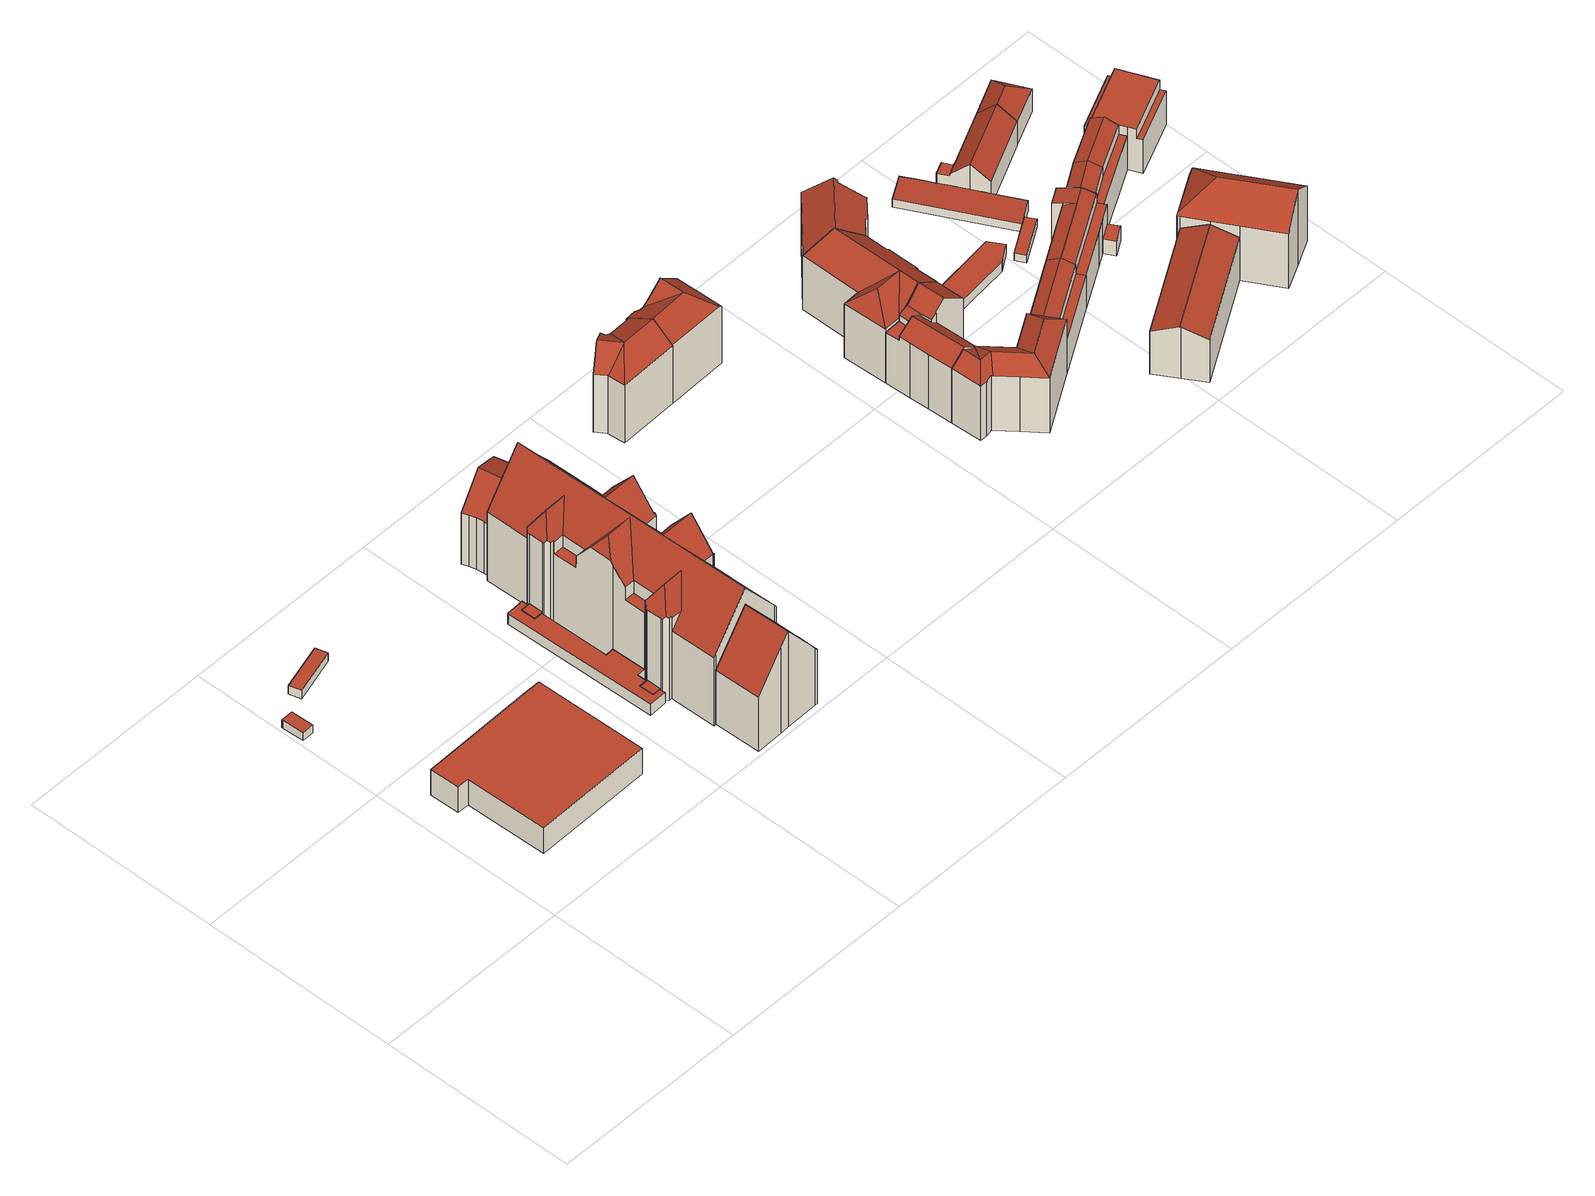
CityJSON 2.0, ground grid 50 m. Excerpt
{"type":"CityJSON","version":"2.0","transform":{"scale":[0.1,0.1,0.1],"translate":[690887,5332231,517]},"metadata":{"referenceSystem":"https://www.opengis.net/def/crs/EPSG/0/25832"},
"CityObjects":{
"building1":{"type":"Building","attributes":{"Gemeindeschluessel":"09162000","HoeheDach":"520.608","HoeheGrund":"518.320","Methode":"1000","NiedrigsteTraufeDesGebaeudes":"520.608","Geometrietyp2DReferenz":"3000","function":"31001_2000","roofType":"1000","measuredHeight":2.29},"geometry":[{"type":"MultiSurface","lod":"2","boundaries":[[[0,1,2,3,4]],[[5,6,7,8,9]],[[9,0,4,5]],[[5,4,3,6]],[[7,2,1,8]],[[8,1,0,9]],[[6,3,2,7]]],"semantics":{"surfaces":[{"type":"RoofSurface"},{"type":"GroundSurface"},{"type":"WallSurface"}],"values":[0,1,2,2,2,2,2]}}]},
"building2":{"type":"Building","attributes":{"Gemeindeschluessel":"09162000","HoeheDach":"525.800","HoeheGrund":"518.304","Methode":"1000","NiedrigsteTraufeDesGebaeudes":"525.800","Geometrietyp2DReferenz":"3000","function":"31001_3020","roofType":"1000","measuredHeight":7.5,"storeysAboveGround":2},"geometry":[{"type":"MultiSurface","lod":"2","boundaries":[[[10,11,12,13,14,15,16,17]],[[10,18,19,11]],[[11,19,20,12]],[[12,20,21,13]],[[22,23,24,25,21,20,19,18]],[[13,21,25,14]],[[16,23,22,17]],[[17,22,18,10]],[[14,25,24,15]],[[15,24,23,16]]],"semantics":{"surfaces":[{"type":"GroundSurface"},{"type":"WallSurface"},{"type":"RoofSurface"}],"values":[0,1,1,1,2,1,1,1,1,1]}}]},
"building3":{"type":"Building","attributes":{"Gemeindeschluessel":"09162000","HoeheDach":"520.671","HoeheGrund":"518.160","Methode":"1000","NiedrigsteTraufeDesGebaeudes":"520.671","Geometrietyp2DReferenz":"3000","function":"31001_2000","roofType":"1000","measuredHeight":2.51},"geometry":[{"type":"MultiSurface","lod":"2","boundaries":[[[26,27,28,29]],[[30,31,32,33]],[[31,26,29,32]],[[33,32,29,28]],[[27,26,31,30]],[[27,30,33,28]]],"semantics":{"surfaces":[{"type":"WallSurface"},{"type":"GroundSurface"},{"type":"RoofSurface"}],"values":[0,0,0,1,2,0]}}]},
"building4":{"type":"Building","attributes":{"Gemeindeschluessel":"09162000","HoeheDach":"521.142","HoeheGrund":"518.240","Methode":"3100","NiedrigsteTraufeDesGebaeudes":"521.142","Geometrietyp2DReferenz":"3000","function":"31001_9998","roofType":"1000","measuredHeight":2.9},"geometry":[{"type":"MultiSurface","lod":"2","boundaries":[[[34,35,36,37]],[[35,38,39,36]],[[40,34,37,41]],[[42,43,41,37,36,39]],[[38,44,42,39]],[[45,40,41,43]],[[38,35,34,40,45,44]],[[44,45,43,42]]],"semantics":{"surfaces":[{"type":"WallSurface"},{"type":"GroundSurface"},{"type":"RoofSurface"}],"values":[0,0,0,1,0,0,2,0]}}]},
"building5":{"type":"Building","attributes":{"Gemeindeschluessel":"09162000","HoeheDach":"521.200","HoeheGrund":"518.040","Methode":"2000","NiedrigsteTraufeDesGebaeudes":"521.200","Geometrietyp2DReferenz":"3000","function":"51009_1610","roofType":"1000","measuredHeight":3.16},"geometry":[{"type":"MultiSurface","lod":"2","boundaries":[[[46,47,48,49]],[[50,51,52,53]],[[49,48,54,55]],[[56,57,58,59,60,50,53,61,62,63,64,65,46,49,55,66]],[[67,57,56,68]],[[57,67,69,58]],[[59,70,71,60]],[[61,72,73,62]],[[58,69,70,59]],[[65,74,47,46]],[[55,54,75,66]],[[53,52,72,61]],[[67,68,75,54,48,47,74,76,77,73,72,52,51,71,70,69]],[[64,76,74,65]],[[62,73,77,63]],[[66,75,68,56]],[[60,71,51,50]],[[63,77,76,64]]],"semantics":{"surfaces":[{"type":"WallSurface"},{"type":"GroundSurface"},{"type":"RoofSurface"}],"values":[0,0,0,1,0,0,0,0,0,0,0,0,2,0,0,0,0,0]}}]},
"building6":{"type":"Building","attributes":{"Gemeindeschluessel":"09162000","HoeheDach":"546.351","HoeheGrund":"518.030","Methode":"2000","NiedrigsteTraufeDesGebaeudes":"529.910","Geometrietyp2DReferenz":"3000","function":"31001_9998","roofType":"3100","measuredHeight":28.32,"storeysAboveGround":3},"geometry":[{"type":"MultiSurface","lod":"2","boundaries":[[[78,79,80,81,82,83,84]],[[85,79,78]],[[81,80,86,87]],[[88,89,90,91,86,80,79,85]],[[92,93,94,95,96,83,82,81,87,97,98]],[[99,100,101,102]],[[97,100,99,98]],[[92,89,88,93]],[[92,98,99,102,90,89]],[[97,87,86,91,101,100]],[[95,103,104,96]],[[94,85,103,95]],[[103,85,78,84,104]],[[101,91,90,102]],[[96,104,84,83]],[[93,88,85,94]]],"semantics":{"surfaces":[{"type":"WallSurface"},{"type":"RoofSurface"},{"type":"GroundSurface"}],"values":[0,0,0,1,2,1,0,0,0,0,0,0,1,0,0,0]}}]},
"building7":{"type":"Building","attributes":{"Gemeindeschluessel":"09162000","HoeheDach":"521.274","HoeheGrund":"518.110","Methode":"3100","NiedrigsteTraufeDesGebaeudes":"521.274","Geometrietyp2DReferenz":"3000","function":"31001_9998","roofType":"1000","measuredHeight":3.16},"geometry":[{"type":"MultiSurface","lod":"2","boundaries":[[[105,106,107,108]],[[109,110,111,112]],[[106,113,114,107]],[[114,112,111,115,108,107]],[[116,105,108,115]],[[110,116,115,111]],[[106,105,116,110,109,113]],[[113,109,112,114]]],"semantics":{"surfaces":[{"type":"WallSurface"},{"type":"GroundSurface"},{"type":"RoofSurface"}],"values":[0,0,0,1,0,0,2,0]}}]},
"building8":{"type":"Building","attributes":{"name":"Grundschule München, Agilolfingerplatz 1","Gemeindeschluessel":"09162000","HoeheDach":"551.211","HoeheGrund":"517.713","Methode":"2000","NiedrigsteTraufeDesGebaeudes":"537.796","Geometrietyp2DReferenz":"3000","function":"31001_3020","roofType":"3100","measuredHeight":33.5,"storeysAboveGround":4},"geometry":[{"type":"MultiSurface","lod":"2","boundaries":[[[117,118,119,120,121]],[[122,123,124,125,126,127,128,129]],[[130,123,122]],[[131,132,133,134,135,136,137]],[[138,139,140,141,142,143]],[[129,128,144]],[[145,146,147,148,149]],[[150,151,152,153]],[[154,155,156,157]],[[158,159,160,161,162]],[[163,164,143,142,165,166]],[[167,168,155,154]],[[169,170,171,136,135]],[[172,173,168,167]],[[117,121,174,175]],[[138,143,164,176]],[[177,162,161]],[[178,179,180,181]],[[131,137,182,183,184,185,186]],[[187,132,188,189]],[[190,191,182,137,136,171,192]],[[193,194,134,133,195,196]],[[197,198,147,146]],[[199,200,201,202,203]],[[204,205,119,118]],[[206,207,205,204]],[[208,190,192,209]],[[210,152,151,211,212,213,214,159,158,188,132,131,186,215,216,217,218]],[[219,217,216,220]],[[219,221,181,180,218,217]],[[222,223,173,172]],[[211,224,212]],[[209,192,171,170]],[[225,226,227,228]],[[229,230,231,232]],[[125,124,233,234]],[[235,236,177,161,160,232,231,237,238,239]],[[139,240,241,140]],[[242,233,124,123,130,243]],[[244,245,223,222]],[[246,247,183,182,191]],[[180,179,227,226,248,149,148,249,243,130,122,129,144,166,165,141,140,241,156,155,168,173,223,245,210,218]],[[197,234,233,242,198]],[[186,185,215]],[[219,220,250,247,246,208,209,170,169,194,193,235,239,200,199,206,204,118,117,175,150,153,244,222,172,167,154,157,240,139,138,176,251,126,125,234,197,146,145,252,225,228,178,181,221]],[[195,133,132,187]],[[239,238,201,200]],[[230,214,237,231]],[[145,149,248,252]],[[251,253,127,126]],[[249,147,198,242,243]],[[199,203,207,206]],[[254,202,201,238,237,214,213]],[[144,128,127,253,163,166]],[[165,142,141]],[[250,184,183,247]],[[246,191,190,208]],[[244,153,152,210,245]],[[254,213,212,224,174,121,120]],[[148,147,249]],[[250,220,216,215,185,184]],[[235,193,196,255,256,236]],[[228,227,179,178]],[[188,158,162,177,236,256]],[[251,176,164,163,253]],[[157,156,241,240]],[[188,256,255,189]],[[255,196,195,187,189]],[[169,135,134,194]],[[160,159,229,232]],[[207,203,202,254,120,119,205]],[[229,159,214,230]],[[252,248,226,225]],[[150,175,174,224,211,151]]],"semantics":{"surfaces":[{"type":"WallSurface"},{"type":"RoofSurface"},{"type":"GroundSurface"}],"values":[0,0,0,1,0,0,0,0,0,1,1,0,0,0,0,0,1,0,1,0,1,0,0,0,0,0,0,1,0,0,0,0,0,0,1,0,0,0,1,0,0,1,0,0,2,0,0,0,0,0,1,0,1,1,0,0,0,0,1,0,0,0,0,1,0,0,0,1,0,0,1,0,0,0]}}]},
"building9":{"type":"Building","attributes":{"Gemeindeschluessel":"09162000","HoeheDach":"538.000","HoeheGrund":"517.874","Methode":"2000","NiedrigsteTraufeDesGebaeudes":"533.000","Geometrietyp2DReferenz":"3000","function":"31001_9998","roofType":"3100","measuredHeight":20.13,"storeysAboveGround":3},"geometry":[{"type":"MultiSurface","lod":"2","boundaries":[[[257,258,259,260]],[[261,262,263,264]],[[260,259,265,266]],[[264,263,267,268]],[[269,270,271,272]],[[273,274,275,276]],[[266,265,277,278]],[[276,275,279,280]],[[267,263,262,281,282,283,284,285]],[[286,281,262,261]],[[283,277,265,259,258,271,270,279,275,274,287,284]],[[280,279,270,269]],[[288,289,273,276,280,269,272,257,260,266,278,290,286,261,264,268]],[[290,282,281,286]],[[278,277,283,282,290]],[[272,271,258,257]],[[268,267,285,288]],[[289,287,274,273]],[[288,285,284,287,289]]],"semantics":{"surfaces":[{"type":"WallSurface"},{"type":"RoofSurface"},{"type":"GroundSurface"}],"values":[0,0,0,0,0,0,0,0,1,0,1,0,2,0,0,0,0,0,0]}}]},
"building10":{"type":"Building","attributes":{"Gemeindeschluessel":"09162000","HoeheDach":"539.500","HoeheGrund":"518.190","Methode":"2000","NiedrigsteTraufeDesGebaeudes":"535.254","Geometrietyp2DReferenz":"3000","function":"31001_1000","roofType":"3100","measuredHeight":21.31,"storeysAboveGround":5},"geometry":[{"type":"MultiSurface","lod":"2","boundaries":[[[291,292,293,294,295,296,297]],[[298,299,300,301,302]],[[291,297,303,304,305]],[[293,292,306,299,298]],[[295,307,308,296]],[[305,304,300,306]],[[300,309,308,307,301]],[[304,303,309,300]],[[295,294,302,301,307]],[[306,300,299]],[[297,296,308,309,303]],[[293,298,302,294]],[[291,305,306,292]]],"semantics":{"surfaces":[{"type":"GroundSurface"},{"type":"RoofSurface"},{"type":"WallSurface"}],"values":[0,1,2,2,2,1,1,1,2,1,2,2,2]}}]},
"building11":{"type":"Building","attributes":{"Gemeindeschluessel":"09162000","HoeheDach":"539.450","HoeheGrund":"518.200","Methode":"2000","NiedrigsteTraufeDesGebaeudes":"534.434","Geometrietyp2DReferenz":"3000","function":"31001_1000","roofType":"3100","measuredHeight":21.25,"storeysAboveGround":5},"geometry":[{"type":"MultiSurface","lod":"2","boundaries":[[[310,311,312,313,314]],[[315,316,317,314,313]],[[310,314,317,318]],[[319,320,321,297]],[[291,297,321,322,323,311,310,318]],[[324,291,318,317,316]],[[325,326,323,322]],[[315,313,312,327]],[[324,316,315,328]],[[326,327,312,311,323]],[[315,327,326,325,320,319,328]],[[297,291,324,328,319]],[[321,320,325,322]]],"semantics":{"surfaces":[{"type":"WallSurface"},{"type":"RoofSurface"},{"type":"GroundSurface"}],"values":[0,1,0,0,2,0,0,1,1,0,1,0,0]}}]},
"building12":{"type":"Building","attributes":{"Gemeindeschluessel":"09162000","HoeheDach":"539.310","HoeheGrund":"518.340","Methode":"2000","NiedrigsteTraufeDesGebaeudes":"533.300","Geometrietyp2DReferenz":"3000","function":"31001_1000","roofType":"3100","measuredHeight":20.97,"storeysAboveGround":5},"geometry":[{"type":"MultiSurface","lod":"2","boundaries":[[[329,330,331,332,333]],[[334,335,336,337,338,339]],[[340,341,342,343,344,339,338]],[[345,346,347,348]],[[329,349,350,351,352,353,341,354,330]],[[332,331,355,356]],[[357,358,344,343,359]],[[360,350,349,361]],[[362,363,337,336]],[[354,341,340,363,362,364]],[[353,342,341]],[[334,339,344,358]],[[363,340,338,337]],[[365,348,347,366,367]],[[351,368,369,352]],[[356,355,370,371]],[[352,369,342,353]],[[366,347,346,372]],[[342,369,368,367,366,372,359,343]],[[349,329,333,361]],[[335,371,370,364,362,336]],[[365,360,361,333,332,356,371,335,334,358,357,345,348]],[[345,357,359,372,346]],[[360,365,367,368,351,350]],[[354,364,370,355,331,330]]],"semantics":{"surfaces":[{"type":"WallSurface"},{"type":"RoofSurface"},{"type":"GroundSurface"}],"values":[0,0,1,0,1,0,0,0,1,0,0,0,0,0,0,0,0,1,1,0,0,2,0,0,1]}}]},
"building13":{"type":"Building","attributes":{"Gemeindeschluessel":"09162000","HoeheDach":"537.250","HoeheGrund":"518.260","Methode":"2000","NiedrigsteTraufeDesGebaeudes":"534.332","Geometrietyp2DReferenz":"3000","function":"31001_1000","roofType":"3200","measuredHeight":18.99,"storeysAboveGround":5},"geometry":[{"type":"MultiSurface","lod":"2","boundaries":[[[373,374,375,376,377]],[[361,333,378,379,380]],[[381,382,383,384,385,386,387]],[[388,381,387,389]],[[375,374,390,391]],[[392,390,374,373,393]],[[394,393,373,377]],[[395,396,397,398]],[[397,396,399,388,389,332,333,361,376,375,391,400]],[[333,332,331,401,378]],[[394,384,383,395,398]],[[386,331,332,389,387]],[[381,388,399,382]],[[384,402,380,379,385]],[[392,393,394,398]],[[399,396,395,383,382]],[[385,379,378,401]],[[392,400,391,390]],[[392,398,397,400]],[[386,385,401,331]],[[394,377,402,384]],[[377,376,361,380,402]]],"semantics":{"surfaces":[{"type":"WallSurface"},{"type":"RoofSurface"},{"type":"GroundSurface"}],"values":[0,0,1,0,0,1,1,0,2,0,1,0,0,1,1,0,1,0,0,1,1,0]}}]},
"building14":{"type":"Building","attributes":{"Gemeindeschluessel":"09162000","HoeheDach":"539.390","HoeheGrund":"518.310","Methode":"2000","NiedrigsteTraufeDesGebaeudes":"533.743","Geometrietyp2DReferenz":"3000","function":"31001_1000","roofType":"3100","measuredHeight":21.08,"storeysAboveGround":5},"geometry":[{"type":"MultiSurface","lod":"2","boundaries":[[[403,404,405,345]],[[357,406,407,358]],[[408,409,410,411]],[[412,413,414,415]],[[358,407,416,334]],[[335,417,418,419]],[[417,412,415,420,418]],[[357,345,405,421,406]],[[422,423,424,425]],[[411,410,419,418,420]],[[403,345,357,358,334,335,419,410,409,423,422,426,427,428]],[[427,429,430,428]],[[422,425,431,426]],[[334,416,413,412,417,335]],[[404,403,428,430]],[[409,408,424,423]],[[424,408,411,414,413,416,407,406,421]],[[429,431,425,424,421,405,404,430]],[[420,415,414,411]],[[429,427,426,431]]],"semantics":{"surfaces":[{"type":"WallSurface"},{"type":"RoofSurface"},{"type":"GroundSurface"}],"values":[0,0,0,1,0,0,1,0,0,0,2,0,0,0,0,0,1,1,1,0]}}]},
"building15":{"type":"Building","attributes":{"Gemeindeschluessel":"09162000","HoeheDach":"539.248","HoeheGrund":"518.170","Methode":"1000","NiedrigsteTraufeDesGebaeudes":"533.911","Geometrietyp2DReferenz":"3000","function":"31001_1000","roofType":"3100","measuredHeight":21.08,"storeysAboveGround":5},"geometry":[{"type":"MultiSurface","lod":"2","boundaries":[[[432,433,434,435,436,437]],[[438,425,433,432,439]],[[440,441,442,443]],[[444,445,425,438]],[[425,445,446,442,441,447,448,434,433]],[[449,435,434,448,450]],[[439,432,437,451]],[[452,436,435,449]],[[453,446,445,444]],[[454,447,441,440]],[[450,448,447,454]],[[443,442,446,453]],[[451,437,436,452]],[[449,450,454,440,443,453,444,438,439,451,452]]],"semantics":{"surfaces":[{"type":"RoofSurface"},{"type":"WallSurface"},{"type":"GroundSurface"}],"values":[0,1,1,1,0,1,1,1,1,1,1,1,1,2]}}]},
"building16":{"type":"Building","attributes":{"Gemeindeschluessel":"09162000","HoeheDach":"531.910","HoeheGrund":"518.090","Methode":"2000","NiedrigsteTraufeDesGebaeudes":"527.950","Geometrietyp2DReferenz":"3000","function":"31001_1000","roofType":"3100","measuredHeight":13.82,"storeysAboveGround":4},"geometry":[{"type":"MultiSurface","lod":"2","boundaries":[[[455,456,457,458]],[[459,460,461,462]],[[457,456,463,464]],[[463,465,466,464]],[[467,466,465,468,469,470]],[[470,469,461,460]],[[455,471,468,465,463,456]],[[472,458,457,464,466,467]],[[459,472,467,470,460]],[[471,462,461,469,468]],[[472,459,462,471,455,458]]],"semantics":{"surfaces":[{"type":"WallSurface"},{"type":"RoofSurface"},{"type":"GroundSurface"}],"values":[0,0,1,0,1,1,0,0,0,0,2]}}]},
"building17":{"type":"Building","attributes":{"Gemeindeschluessel":"09162000","HoeheDach":"521.012","HoeheGrund":"518.310","Methode":"1000","NiedrigsteTraufeDesGebaeudes":"521.012","Geometrietyp2DReferenz":"3000","function":"31001_2000","roofType":"1000","measuredHeight":2.7},"geometry":[{"type":"MultiSurface","lod":"2","boundaries":[[[473,474,475,476]],[[474,477,478,479,480,475]],[[481,477,474,473]],[[482,479,478,483]],[[484,480,479,482]],[[483,478,477,481]],[[476,475,480,484]],[[476,484,482,483,481,473]]],"semantics":{"surfaces":[{"type":"WallSurface"},{"type":"RoofSurface"},{"type":"GroundSurface"}],"values":[0,1,0,0,0,0,0,2]}}]},
"building18":{"type":"Building","attributes":{"Gemeindeschluessel":"09162000","HoeheDach":"533.242","HoeheGrund":"517.990","Methode":"1000","NiedrigsteTraufeDesGebaeudes":"530.623","Geometrietyp2DReferenz":"3000","function":"31001_1000","roofType":"3100","measuredHeight":15.25,"storeysAboveGround":4},"geometry":[{"type":"MultiSurface","lod":"2","boundaries":[[[485,486,487,488,489]],[[485,489,490,491]],[[492,493,494,495]],[[487,486,496,497]],[[487,497,498,488]],[[496,486,485,491,492,495]],[[497,496,495,494,498]],[[491,490,493,492]],[[494,493,490,489,488,498]]],"semantics":{"surfaces":[{"type":"WallSurface"},{"type":"RoofSurface"},{"type":"GroundSurface"}],"values":[0,0,0,0,1,2,0,0,1]}}]},
"building19":{"type":"Building","attributes":{"Gemeindeschluessel":"09162000","HoeheDach":"531.830","HoeheGrund":"518.020","Methode":"2000","NiedrigsteTraufeDesGebaeudes":"527.856","Geometrietyp2DReferenz":"3000","function":"31001_1000","roofType":"3100","measuredHeight":13.81,"storeysAboveGround":4},"geometry":[{"type":"MultiSurface","lod":"2","boundaries":[[[499,500,501,502,503]],[[504,505,506,507]],[[504,508,509,510,505]],[[507,506,511,512]],[[513,514,515,516,508,504,507,512,500,499,517,518,519]],[[518,520,521,519]],[[516,515,522,523,461]],[[524,525,456,526,521,520,527]],[[515,514,456,525,528,522]],[[517,527,520,518]],[[529,505,510]],[[512,511,501,500]],[[523,529,510,509,461]],[[526,513,519,521]],[[517,499,503,530,524,527]],[[530,503,502,529,523,522,528]],[[505,529,502,501,511,506]],[[513,526,456,514]],[[524,530,528,525]],[[516,461,509,508]]],"semantics":{"surfaces":[{"type":"WallSurface"},{"type":"GroundSurface"},{"type":"RoofSurface"}],"values":[0,0,0,0,1,0,0,2,0,0,0,0,2,0,0,2,2,0,0,0]}}]},
"building20":{"type":"Building","attributes":{"Gemeindeschluessel":"09162000","HoeheDach":"520.612","HoeheGrund":"518.340","Methode":"1000","NiedrigsteTraufeDesGebaeudes":"520.612","Geometrietyp2DReferenz":"3000","function":"31001_2000","roofType":"1000","measuredHeight":2.27},"geometry":[{"type":"MultiSurface","lod":"2","boundaries":[[[531,532,533,534]],[[535,536,537,538]],[[539,536,535,532,531]],[[539,531,534,540]],[[532,535,538,533]],[[536,539,540,537]],[[534,533,538,537,540]]],"semantics":{"surfaces":[{"type":"WallSurface"},{"type":"RoofSurface"},{"type":"GroundSurface"}],"values":[0,0,1,0,0,0,2]}}]},
"building21":{"type":"Building","attributes":{"Gemeindeschluessel":"09162000","HoeheDach":"521.294","HoeheGrund":"518.274","Methode":"2000","NiedrigsteTraufeDesGebaeudes":"520.705","Geometrietyp2DReferenz":"3000","function":"31001_2000","roofType":"1000","measuredHeight":3.02},"geometry":[{"type":"MultiSurface","lod":"2","boundaries":[[[541,542,543,533]],[[544,545,546,547]],[[547,546,542,541]],[[533,543,548,534]],[[549,550,551,552]],[[553,554,555,556]],[[554,553,550,549]],[[555,554,549,552,544,547,541,533,534]],[[553,556,548,543,542,546,545,551,550]],[[552,551,545,544]],[[534,548,556,555]]],"semantics":{"surfaces":[{"type":"WallSurface"},{"type":"GroundSurface"},{"type":"RoofSurface"}],"values":[0,0,0,0,0,0,0,1,2,0,0]}}]},
"building22":{"type":"Building","attributes":{"Gemeindeschluessel":"09162000","HoeheDach":"522.179","HoeheGrund":"517.890","Methode":"1000","NiedrigsteTraufeDesGebaeudes":"522.179","Geometrietyp2DReferenz":"3000","function":"31001_2000","roofType":"1000","measuredHeight":4.29,"storeysAboveGround":1},"geometry":[{"type":"MultiSurface","lod":"2","boundaries":[[[557,558,559,560]],[[561,562,563,564]],[[560,559,564,563]],[[562,557,560,563]],[[562,561,558,557]],[[558,561,564,559]]],"semantics":{"surfaces":[{"type":"WallSurface"},{"type":"GroundSurface"},{"type":"RoofSurface"}],"values":[0,0,1,0,2,0]}}]},
"building23":{"type":"Building","attributes":{"Gemeindeschluessel":"09162000","HoeheDach":"528.638","HoeheGrund":"517.630","Methode":"2000","NiedrigsteTraufeDesGebaeudes":"524.120","Geometrietyp2DReferenz":"3000","function":"31001_1000","roofType":"3100","measuredHeight":11.01,"storeysAboveGround":2},"geometry":[{"type":"MultiSurface","lod":"2","boundaries":[[[565,566,567,568]],[[569,570,571,572]],[[573,574,566,565]],[[569,572,575,576,577,573,565,568]],[[578,579,571,570]],[[577,580,574,573]],[[575,572,571,579,581,582]],[[575,582,583,576]],[[566,574,580,584,567]],[[569,568,567,585,578,570]],[[567,584,583,582,581,585]],[[577,576,583,584,580]],[[578,585,581,579]]],"semantics":{"surfaces":[{"type":"WallSurface"},{"type":"GroundSurface"},{"type":"RoofSurface"}],"values":[0,0,0,1,2,0,0,0,2,0,2,0,0]}}]},
"building24":{"type":"Building","attributes":{"Gemeindeschluessel":"09162000","HoeheDach":"539.985","HoeheGrund":"517.844","Methode":"1000","NiedrigsteTraufeDesGebaeudes":"533.835","Geometrietyp2DReferenz":"3000","function":"31001_1000","roofType":"3200","measuredHeight":22.14,"storeysAboveGround":5},"geometry":[{"type":"MultiSurface","lod":"2","boundaries":[[[586,587,588,589,590,591,592]],[[593,594,595,596,597,586,592,598,599]],[[600,589,588,601]],[[602,597,596,603]],[[604,605,606,607]],[[608,590,589,600]],[[605,604,609,599,598]],[[601,588,587,610]],[[591,606,605,598,592]],[[611,594,593,612]],[[591,590,608,607,606]],[[612,593,599,609]],[[613,595,594,611]],[[602,610,587,586,597]],[[602,603,613,611,612,609,604,607,608,600,601,610]],[[603,596,595,613]]],"semantics":{"surfaces":[{"type":"RoofSurface"},{"type":"WallSurface"},{"type":"GroundSurface"}],"values":[0,0,1,1,1,1,1,1,0,1,1,1,1,1,2,1]}}]},
"building25":{"type":"Building","attributes":{"Gemeindeschluessel":"09162000","HoeheDach":"532.000","HoeheGrund":"517.750","Methode":"2000","NiedrigsteTraufeDesGebaeudes":"527.930","Geometrietyp2DReferenz":"3000","function":"31001_1000","roofType":"3100","measuredHeight":14.25,"storeysAboveGround":4},"geometry":[{"type":"MultiSurface","lod":"2","boundaries":[[[614,615,527,616,617,503]],[[618,619,620,621,622,623]],[[622,621,624,625]],[[618,623,527,615]],[[503,617,624,626,627]],[[624,621,620,628,626]],[[627,626,629,630]],[[631,614,503,627,630]],[[625,624,617,616]],[[527,623,622,625,616]],[[631,630,629,632]],[[619,633,634,628,620]],[[614,631,632,633,619,618,615]],[[632,629,634,633]],[[626,628,634,629]]],"semantics":{"surfaces":[{"type":"WallSurface"},{"type":"RoofSurface"},{"type":"GroundSurface"}],"values":[0,0,0,0,1,1,1,0,0,1,0,0,2,0,1]}}]},
"building26":{"type":"Building","attributes":{"Gemeindeschluessel":"09162000","HoeheDach":"528.382","HoeheGrund":"517.700","Methode":"1000","NiedrigsteTraufeDesGebaeudes":"524.494","Geometrietyp2DReferenz":"3000","function":"31001_9998","roofType":"3200","measuredHeight":10.68,"storeysAboveGround":2},"geometry":[{"type":"MultiSurface","lod":"2","boundaries":[[[635,636,637,638]],[[639,640,641,642]],[[643,644,641,640]],[[645,646,636,635]],[[646,647,641,644]],[[637,636,646,644,643]],[[642,641,647,648]],[[639,638,637,643,640]],[[648,647,646,645]],[[639,642,648,645,635,638]]],"semantics":{"surfaces":[{"type":"WallSurface"},{"type":"RoofSurface"},{"type":"GroundSurface"}],"values":[0,0,1,0,1,1,0,0,0,2]}}]},
"building27":{"type":"Building","attributes":{"Gemeindeschluessel":"09162000","HoeheDach":"530.475","HoeheGrund":"517.950","Methode":"2000","NiedrigsteTraufeDesGebaeudes":"527.760","Geometrietyp2DReferenz":"3000","function":"31001_1000","roofType":"1000","measuredHeight":12.53,"storeysAboveGround":4},"geometry":[{"type":"MultiSurface","lod":"2","boundaries":[[[649,650,651,652]],[[653,654,655,656]],[[657,658,659,660]],[[661,662,663,664]],[[665,656,655,660,659,650,649,666]],[[667,668,654,653]],[[665,666,669,670]],[[671,657,660,655,654,668]],[[661,664,672,667,653,656,665,670]],[[663,662,651,650,659,658]],[[672,664,663,658,657,671]],[[669,666,649,652]],[[661,670,669,652,651,662]],[[672,671,668,667]]],"semantics":{"surfaces":[{"type":"WallSurface"},{"type":"RoofSurface"},{"type":"GroundSurface"}],"values":[0,0,0,0,0,0,0,1,2,1,0,1,0,0]}}]}
},
"vertices":[
[38,713,36],[36,770,36],[6,769,36],[6,766,36],[8,712,36],[8,712,13],[6,766,13],[6,769,13],[36,770,13],[38,713,13],
[74,416,12],[104,416,12],[360,422,12],[407,423,12],[413,139,12],[110,133,12],[106,340,12],[76,340,12],[74,416,88],[104,416,88],[360,422,88],[407,423,88],[76,340,88],[106,340,88],[110,133,88],[413,139,88],
[201,858,37],[209,829,37],[209,829,12],[201,858,12],[94,796,37],[85,825,37],[85,825,12],[94,796,12],
[573,257,41],[572,293,41],[572,293,12],[573,257,12],[592,294,41],[592,294,12],[593,257,41],[593,257,12],[595,294,12],[596,257,12],[595,294,41],[596,257,41],
[585,618,10],[585,618,42],[564,617,42],[564,617,10],[572,293,10],[572,293,42],[573,257,42],[573,257,10],[565,581,42],[565,581,10],[590,404,10],[611,405,10],[613,318,10],[592,317,10],[592,294,10],[593,257,10],[594,243,10],[548,241,10],[539,632,10],[584,634,10],[586,581,10],[611,405,42],[590,404,42],[613,318,42],[592,317,42],[592,294,42],[593,257,42],[594,243,42],[584,634,42],[586,581,42],[539,632,42],[548,241,42],
[713,129,293],[713,129,294],[804,131,170],[804,131,10],[713,129,10],[622,127,10],[622,127,170],[716,12,293],[805,72,170],[805,72,10],[800,14,179],[806,14,171],[807,15,169],[806,71,169],[806,14,10],[800,14,10],[716,12,10],[693,11,10],[625,9,10],[822,55,10],[823,31,10],[823,31,129],[822,55,129],[806,71,129],[807,15,129],[693,11,263],[625,9,170],
[564,617,43],[585,618,43],[585,618,11],[564,617,11],[589,582,43],[586,581,43],[586,581,11],[589,582,11],[588,618,43],[588,618,11],[565,581,11],[565,581,43],
[597,632,7],[588,622,7],[588,622,250],[593,628,259],[597,632,251],[805,423,208],[805,423,248],[805,420,253],[805,420,7],[803,467,7],[803,467,256],[803,462,250],[803,462,208],[775,422,248],[684,281,308],[640,317,247],[613,316,247],[613,308,260],[605,308,260],[603,306,263],[632,280,308],[801,582,7],[800,584,7],[800,584,208],[800,583,208],[800,583,250],[801,582,252],[773,461,250],[807,303,7],[807,304,7],[807,304,248],[807,304,208],[807,303,208],[603,750,7],[603,750,209],[613,750,223],[613,750,7],[797,629,7],[797,629,212],[800,629,208],[800,629,7],[701,441,337],[636,506,247],[609,506,247],[610,466,300],[633,439,337],[799,523,329],[798,582,252],[770,583,250],[713,521,329],[794,755,7],[794,755,212],[605,308,7],[596,298,7],[596,298,249],[782,755,7],[782,755,227],[606,632,251],[606,632,7],[798,582,7],[611,411,300],[808,131,7],[808,131,212],[804,131,218],[804,131,7],[602,248,257],[607,244,250],[615,244,250],[615,242,247],[642,243,247],[640,317,210],[639,373,247],[639,373,210],[596,257,249],[597,253,249],[595,294,249],[613,318,7],[613,308,7],[613,316,210],[613,318,210],[804,304,7],[804,304,248],[589,577,7],[599,568,7],[599,568,250],[594,573,258],[589,577,249],[588,618,7],[588,618,249],[589,582,7],[589,582,249],[596,257,7],[595,294,7],[698,752,342],[605,635,209],[633,636,247],[676,602,307],[634,567,247],[615,242,209],[617,127,209],[622,127,215],[712,129,342],[622,127,7],[617,127,7],[713,129,7],[759,754,7],[759,754,258],[605,635,247],[808,257,7],[808,257,208],[805,257,212],[805,257,7],[636,506,212],[634,567,212],[607,566,212],[609,506,212],[802,420,253],[802,420,7],[611,405,7],[611,405,291],[607,566,247],[607,568,250],[607,568,7],[800,627,7],[800,627,208],[803,364,328],[717,362,328],[698,752,7],[698,752,341],[597,253,7],[607,244,7],[808,259,208],[778,304,248],[615,244,7],[800,467,7],[808,259,7],[800,467,256],[621,601,307],[612,372,210],[612,372,247],
[779,793,9],[779,793,162],[782,764,164],[782,764,9],[612,768,9],[612,768,161],[609,785,162],[609,785,9],[782,755,164],[782,755,9],[605,802,161],[605,802,9],[772,831,9],[772,831,162],[778,803,161],[778,803,9],[759,877,9],[759,877,164],[762,868,164],[762,868,9],[759,754,177],[759,754,9],[770,841,162],[770,841,9],[613,750,160],[698,752,208],[701,753,210],[683,849,210],[599,819,160],[613,750,9],[738,869,177],[599,819,9],[738,869,9],[698,752,9],
[1227,810,12],[1077,806,12],[1074,850,12],[1056,874,12],[1152,944,12],[1149,926,12],[1225,929,12],[1074,850,183],[1074,849,183],[1137,862,225],[1103,908,225],[1056,874,183],[1225,929,183],[1226,864,225],[1227,810,183],[1077,806,183],[1152,944,183],[1149,926,192],[1165,927,183],
[1374,936,12],[1283,931,12],[1283,931,193],[1321,933,224],[1374,936,180],[1324,870,224],[1373,815,185],[1379,815,180],[1379,815,12],[1225,929,181],[1224,938,174],[1224,938,12],[1251,939,12],[1258,930,12],[1227,810,185],[1251,939,175],[1258,930,181],[1268,931,180],[1226,866,224],
[1644,356,182],[1616,355,204],[1575,353,174],[1575,353,13],[1644,356,13],[1608,531,13],[1566,530,13],[1566,530,163],[1608,531,163],[1608,531,181],[1608,531,182],[1609,495,181],[1629,495,188],[1635,495,190],[1633,532,190],[1631,532,190],[1736,545,13],[1736,545,172],[1738,472,173],[1738,472,13],[1654,362,174],[1652,417,174],[1650,466,174],[1637,466,184],[1635,495,184],[1609,495,204],[1572,414,174],[1572,414,13],[1671,537,13],[1631,532,13],[1671,537,221],[1652,417,13],[1654,362,13],[1568,494,163],[1609,495,163],[1568,494,174],[1650,468,13],[1677,469,223],[1650,468,201],[1650,466,201],[1637,466,190],[1569,464,174],[1569,464,13],[1674,537,223],
[1794,347,174],[1795,347,174],[1795,347,13],[1710,296,13],[1710,296,174],[1644,356,181],[1653,362,175],[1654,362,175],[1597,275,173],[1615,279,176],[1617,277,174],[1645,309,202],[1614,308,202],[1579,275,174],[1579,275,173],[1597,275,13],[1579,275,13],[1816,311,174],[1816,311,13],[1838,275,174],[1788,292,202],[1702,240,202],[1653,234,174],[1653,234,13],[1691,187,13],[1691,187,174],[1615,279,13],[1838,275,13],[1612,355,202],[1655,361,175],
[1734,602,13],[1734,602,173],[1736,545,173],[1671,537,223],[1631,532,191],[1603,797,172],[1603,797,13],[1604,643,13],[1604,643,171],[1567,530,172],[1607,531,172],[1671,589,223],[1604,587,223],[1608,531,173],[1566,530,172],[1561,641,172],[1561,641,13],[1562,641,172],[1672,537,224],[1733,741,13],[1668,769,13],[1668,769,224],[1733,741,172],[1734,683,13],[1740,683,13],[1741,602,13],[1740,683,167],[1741,602,168],[1734,683,172],
[1668,769,221],[1670,768,222],[1774,868,222],[1773,869,222],[1735,924,169],[1603,797,169],[1733,741,12],[1668,769,12],[1812,817,12],[1812,817,172],[1815,814,170],[1815,814,12],[1767,774,12],[1767,774,172],[1771,771,169],[1773,857,217],[1778,862,217],[1773,869,12],[1778,862,12],[1603,797,12],[1735,924,12],[1771,771,12],[1773,857,12],
[2003,374,11],[2003,374,109],[1838,275,109],[1838,275,11],[1795,347,11],[1795,347,136],[1960,446,136],[1960,446,11],[1991,393,109],[1826,294,109],[1991,393,136],[1826,294,136],[1816,311,144],[1980,412,145],[1975,420,149],[1810,321,149],[1980,412,11],[1816,311,11],
[1800,553,13],[1800,553,40],[1793,612,40],[1793,612,13],[1961,571,40],[1967,575,40],[2004,599,40],[1982,635,40],[1961,571,13],[2004,599,13],[1967,575,13],[1982,635,13],
[2245,252,10],[2213,307,10],[2213,307,136],[2245,253,162],[2245,252,162],[2277,200,136],[2277,200,10],[2021,46,10],[2021,46,136],[1990,97,161],[1990,97,10],[1956,153,10],[1956,153,136],[1988,99,162],
[2156,519,10],[2135,553,10],[2135,553,141],[2152,525,148],[2156,519,145],[2097,528,10],[2097,528,141],[2085,548,136],[2085,548,10],[2068,511,10],[2068,511,136],[2097,528,136],[2124,571,136],[2124,571,10],[2111,439,10],[2003,374,10],[1980,412,10],[1960,446,10],[2176,485,10],[2179,480,10],[2141,457,10],[2179,480,109],[2141,457,109],[1980,412,144],[1975,420,148],[2168,499,109],[1991,394,109],[2111,439,109],[2176,485,109],[1991,394,136],[2113,502,148],[2168,499,136],
[2071,617,36],[2089,628,36],[2089,628,13],[2071,617,13],[2103,605,36],[2012,550,36],[2012,550,13],[2103,605,13],[2000,574,36],[2000,574,13],
[2124,649,13],[2124,649,43],[2089,628,39],[2067,758,13],[2067,758,43],[2087,719,43],[2087,719,13],[2071,617,37],[2015,854,13],[2015,854,43],[2032,821,43],[2032,821,13],[1994,890,43],[1994,890,13],[1941,860,13],[1941,860,37],
[2141,457,52],[2179,480,52],[2179,480,9],[2141,457,9],[2194,455,52],[2156,432,52],[2156,432,9],[2194,455,9],
[2087,719,6],[2087,719,77],[2066,758,116],[2066,758,6],[2032,821,6],[2032,821,71],[2062,835,71],[2062,835,6],[2249,796,6],[2249,796,77],[2074,809,6],[2210,874,6],[2230,834,6],[2046,796,71],[2074,810,71],[2230,834,115],[2074,810,76],[2074,809,77],[2210,874,76],[2230,835,116],[2046,796,76],
[2392,143,230],[2454,175,170],[2398,271,171],[2367,324,170],[2335,379,170],[2333,382,170],[2306,289,230],[2213,307,170],[2245,252,170],[2277,200,170],[2329,110,170],[2388,141,226],[2214,315,174],[2210,313,170],[2367,324,8],[2398,271,8],[2388,141,8],[2329,110,8],[2312,373,8],[2312,373,169],[2332,384,168],[2332,384,8],[2335,379,8],[2210,313,8],[2454,175,8],[2245,252,8],[2213,307,8],[2277,200,8],
[2156,519,8],[2176,485,8],[2167,501,109],[2167,501,136],[2350,583,8],[2333,618,8],[2333,618,145],[2342,599,136],[2342,599,109],[2350,583,109],[2231,540,136],[2231,540,109],[2215,567,150],[2150,527,150],[2329,627,150],[2199,593,137],[2135,553,137],[2135,553,8],[2199,593,8],[2316,655,8],[2316,655,137],
[2249,796,7],[2249,796,75],[2230,834,113],[2230,834,7],[2210,874,7],[2210,874,75],[2300,917,75],[2300,917,7],[2230,835,114],[2280,859,114],[2339,839,7],[2339,839,75],[2303,912,75],[2303,912,7],
[2493,625,108],[2493,625,135],[2358,564,135],[2358,564,108],[2449,729,9],[2449,729,108],[2453,720,108],[2453,720,9],[2317,653,108],[2317,653,135],[2455,715,135],[2455,715,108],[2350,583,9],[2350,583,135],[2333,618,135],[2333,618,9],[2499,612,9],[2499,612,108],[2311,667,9],[2311,667,108],[2364,551,108],[2364,551,9],[2316,655,108],[2316,655,9]
]}
